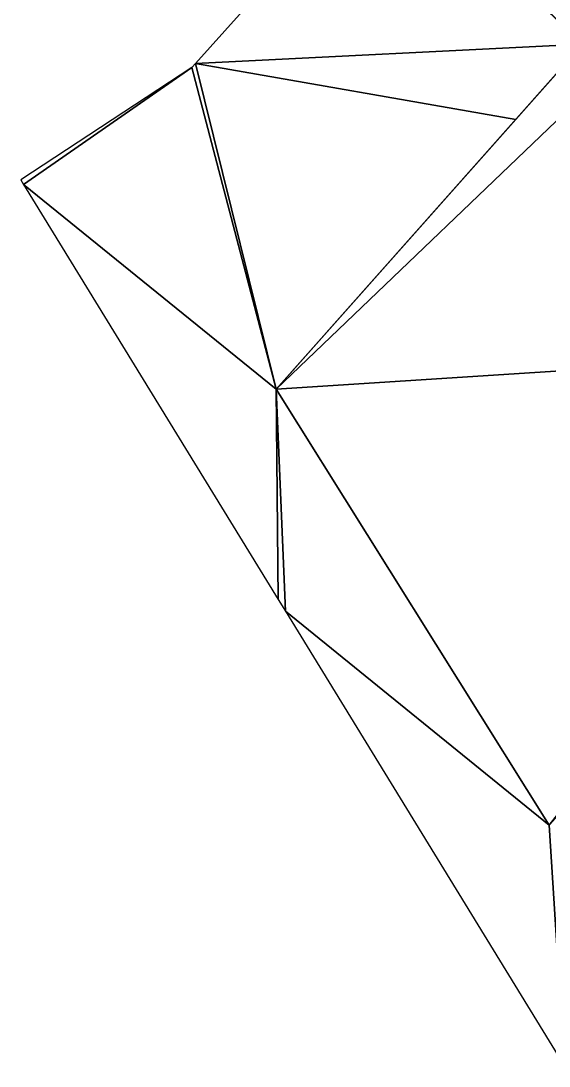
# Model space of a CAD drawing. Header units: metres. Extents: x 1634389 to 1634634, y 8249577 to 8249800.
# Drawn here: x 1634389.1 to 1634410.27, y 8249728.93 to 8249770.82 of the extents above; entities that cross this region are included whole.
import ezdxf

# ---------------------------------------------------------------- set-up
doc = ezdxf.new("R2010")
doc.units = ezdxf.units.M
doc.header["$LTSCALE"] = 2
doc.linetypes.add('CACHE2', pattern=[4.7625, 3.175, -1.5875])
for name, color, linetype in [('CONTOUR-BATIMENT', 5, 'Continuous'), ('MNT-02-BATIMENT FINI-FF-0', 1, 'Continuous'), ('MNT-02-ESPACE VERT-FF-30', 221, 'Continuous')]:
    doc.layers.add(name, color=color, linetype=linetype)

msp = doc.modelspace()

# ---------------------------------------------------------------- linework, layer by layer
at = {"layer": 'CONTOUR-BATIMENT', "linetype": 'CACHE2', "ltscale": 0.05, "const_width": 0.05, "flags": 128}
msp.add_lwpolyline([(1634417.524, 8249774.242), (1634430.058, 8249763.094), (1634425.261, 8249757.725), (1634426.394, 8249756.749), (1634410.278, 8249738.583), (1634399.337, 8249756.062), (1634411.616, 8249769.881), (1634412.735, 8249768.886)], close=True, dxfattribs=at)
at = {"layer": 'MNT-02-BATIMENT FINI-FF-0', "color": 5, "linetype": 'ByBlock'}
for points in [[(1634399.337, 8249756.062, 99.78), (1634412.735, 8249768.886, 99.78), (1634411.616, 8249769.881, 99.78)], [(1634399.337, 8249756.062, 99.78), (1634425.261, 8249757.725, 99.78), (1634412.735, 8249768.886, 99.78)], [(1634399.337, 8249756.062, 99.78), (1634410.278, 8249738.583, 99.78), (1634425.261, 8249757.725, 99.78)]]:
    msp.add_3dface(points, dxfattribs=at)
at = {"layer": 'MNT-02-ESPACE VERT-FF-30', "linetype": 'ByBlock'}
for points in [[(1634403.629, 8249777.5, 99.133), (1634396.097, 8249769.115, 99.154), (1634411.616, 8249769.881, 99.48)], [(1634403.629, 8249777.5, 99.133), (1634411.616, 8249769.881, 99.48), (1634403.679, 8249777.555, 99.134)], [(1634411.616, 8249769.881, 99.48), (1634416.081, 8249775.634, 99.47), (1634403.679, 8249777.555, 99.134)], [(1634408.936, 8249766.865, 99.48), (1634411.616, 8249769.881, 99.48), (1634396.097, 8249769.115, 99.154)], [(1634408.936, 8249766.865, 99.48), (1634411.616, 8249769.881, 99.48), (1634411.616, 8249769.881, 99.48)], [(1634395.956, 8249768.957, 99.154), (1634389.1, 8249764.445, 99.153), (1634389.208, 8249764.269, 99.159)], [(1634389.208, 8249764.269, 99.159), (1634399.336, 8249756.063, 99.48), (1634395.956, 8249768.957, 99.154)], [(1634395.956, 8249768.957, 99.154), (1634399.337, 8249756.063, 99.48), (1634396.097, 8249769.115, 99.154)], [(1634399.337, 8249756.063, 99.48), (1634395.956, 8249768.957, 99.154), (1634399.336, 8249756.063, 99.48)], [(1634395.956, 8249768.957, 99.154), (1634399.337, 8249756.063, 99.48), (1634395.956, 8249768.957, 99.154)], [(1634408.936, 8249766.865, 99.48), (1634396.097, 8249769.115, 99.154), (1634399.337, 8249756.063, 99.48)], [(1634389.208, 8249764.269, 99.159), (1634399.335, 8249756.061, 99.48), (1634399.336, 8249756.063, 99.48)], [(1634389.208, 8249764.269, 99.159), (1634399.419, 8249747.623, 99.266), (1634399.335, 8249756.061, 99.48)], [(1634399.419, 8249747.623, 99.266), (1634399.337, 8249756.058, 99.48), (1634399.335, 8249756.061, 99.48)], [(1634399.702, 8249747.162, 99.266), (1634410.273, 8249738.587, 99.48), (1634399.337, 8249756.058, 99.48)], [(1634399.419, 8249747.623, 99.266), (1634399.702, 8249747.162, 99.266), (1634399.337, 8249756.058, 99.48)], [(1634399.702, 8249747.162, 99.266), (1634410.888, 8249728.927, 99.431), (1634410.273, 8249738.587, 99.48)], [(1634410.888, 8249728.927, 99.431), (1634410.276, 8249738.582, 99.48), (1634410.273, 8249738.587, 99.48)]]:
    msp.add_3dface(points, dxfattribs=at)

doc.saveas('drawing.dxf')
